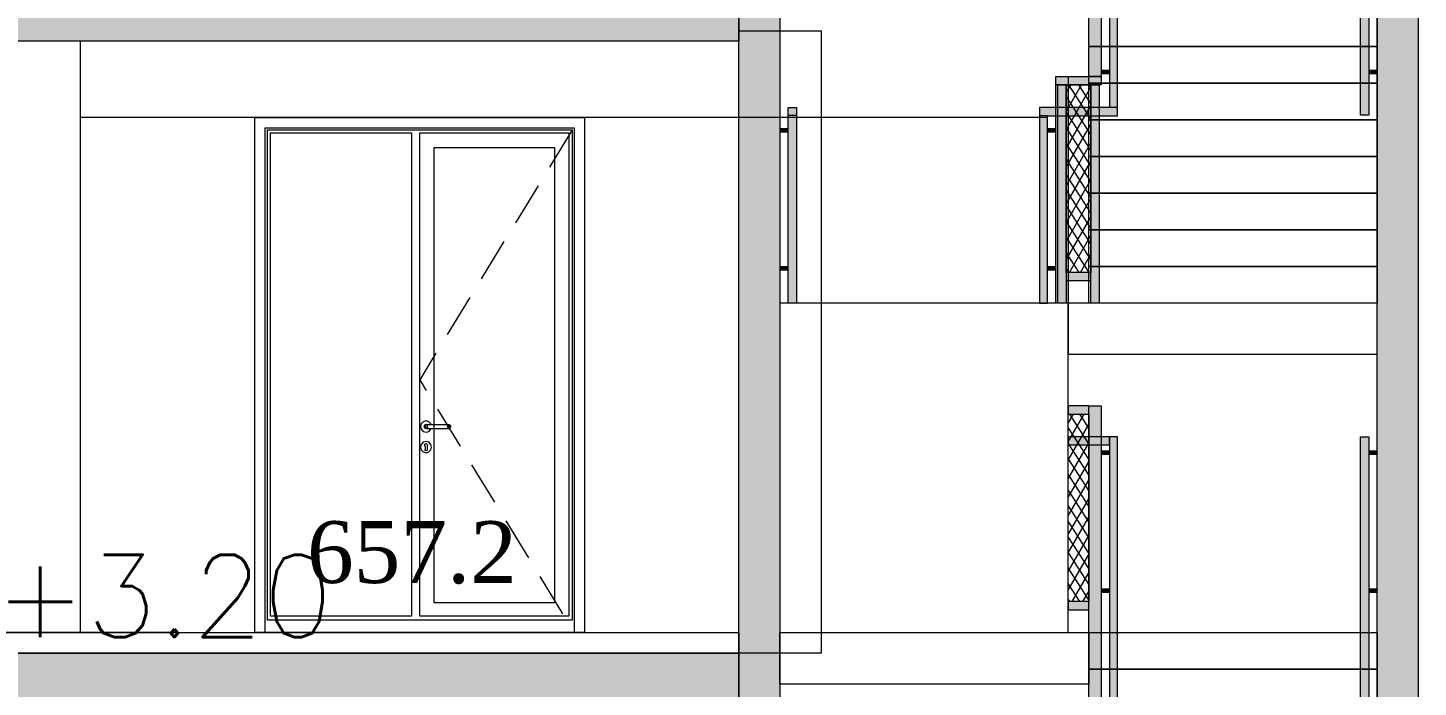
# Model space of a CAD drawing. Header units: millimetres. Extents: x 475616349 to 476941521, y 4620115302 to 4621446928.
# Drawn here: x 476739305 to 476746058, y 4620572805 to 4620576005 of the extents above; entities that cross this region are included whole.
import ezdxf

# ---------------------------------------------------------------- set-up
doc = ezdxf.new("R2010")
doc.units = ezdxf.units.MM
doc.header["$MEASUREMENT"] = 0
doc.linetypes.add('Hidden Line', pattern=[317.5, 211.666667, -105.833333])
for name, color, linetype, lineweight in [('0_Pen_No__1_Pen_No__250', 7, 'Continuous', 0), ('2D Drafting - General_Pen_No__250_Pen_No__7', 7, 'Continuous', 0), ('2D Drafting - General_Pen_No__7_Pen_No__253', 252, 'Continuous', 0), ('Dimensioning - General_Pen_No__142', 142, 'Continuous', 0), ('gegmebi_Pen_No__7_Pen_No__250', 7, 'Continuous', 0), ('New_0_Pen_No__42_Pen_No__250_Pen_No__250', 7, 'Continuous', 0), ('New_2D Drafting - General_Pen_No__1', 1, 'Continuous', 0), ('New_2D Drafting - General_Pen_No__250_Pen_No__154', 154, 'Continuous', 0), ('New_2D Drafting - General_Pen_No__250_Pen_No__7', 7, 'Continuous', 0), ('New_2D Drafting - General_Pen_No__4', 7, 'Continuous', 0), ('New_gegmebi_Pen_No__7_Pen_No__4', 7, 'Continuous', 0), ('New_New_piketebi_Pen_No__7_Pen_No__1', 1, 'Continuous', 0), ('New_Structural - Bearing_Pen_No__250', 7, 'Continuous', 0), ('New_Structural - Bearing_Pen_No__253', 252, 'Continuous', 0), ('zoma_Pen_No__1_Pen_No__142', 142, 'Continuous', 0)]:
    doc.layers.add(name, color=color, linetype=linetype, lineweight=lineweight)
doc.layers.add('Dimensioning - General', color=7, linetype='Continuous')
doc.layers.add('New_gegmebi_Pen_No__7_Pen_No__252', color=7, linetype='Continuous', lineweight=0, true_color=0x666666)
doc.styles.add('GENERATED_STYLE_2', font='arial.ttf')
doc.styles.add('GENERATED_STYLE_8', font='times.ttf')
doc.dimstyles.new('GENERATED_STYLE__5', dxfattribs={"dimtxt": 100, "dimasz": 68.640772, "dimexe": 0.18, "dimexo": 0.0625, "dimgap": 0.09, "dimtad": 1, "dimlfac": 0.001, "dimzin": 0, "dimdsep": 46, "dimtxsty": 'GENERATED_STYLE_2', "dimblk": 'ARROWHEAD_2', "dimblk1": 'ARROWHEAD_2', "dimblk2": 'ARROWHEAD_2', "dimcen": 0.09, "dimse1": 1, "dimse2": 1, "dimclrd": 142, "dimclre": 142, "dimclrt": 142, "dimadec": 0, "dimazin": 0, "dimtfac": 1, "dimtdec": 4, "dimtmove": 0, "dimatfit": 3, "dimfxl": 1, "dimtolj": 1, "dimtzin": 0, "dimarcsym": 0})
pattern_1 = [(60, (476577134.07, 4620325125.74), (-38.971143, 22.5), []), (122.833095, (476577134.07, 4620325125.74), (36.8060797, 18.75), [])]

# ---------------------------------------------------------------- blocks, each defined once
blk = doc.blocks.new('*D258', base_point=(476577134.1, 4620325125.7))
at = {"layer": 'Dimensioning - General_Pen_No__142', "color": 142, "linetype": 'Continuous', "lineweight": 0, "transparency": 16777216}
for p, q in [((476736398.7, 4620573097.5), (476736489, 4620573045.4)), ((476736443.8, 4620569870.5), (476736443.8, 4620573071.5)), ((476736398.7, 4620569896.5), (476736489, 4620569844.4)), ((476736443.8, 4620569826.3), (476736443.8, 4620569870.5))]:
    blk.add_line(p, q, dxfattribs=at)
at = {"layer": 'Dimensioning - General_Pen_No__142', "color": 142, "lineweight": 0, "transparency": 16777216, "insert": (476736423.8, 4620571337.9), "char_height": 100, "attachment_point": 7, "rotation": 90, "style": 'GENERATED_STYLE_2'}
blk.add_mtext('\\A1;{\\pql;\\fArial CYR|b0|i0|c204|p34;3.20}', dxfattribs=at)
blk = doc.blocks.new('ARROWHEAD_2')
at = {"color": 0, "linetype": 'Continuous', "lineweight": 0}
for p, q in [((0, 0), (-1, 0)), ((-0.378, -0.655), (0.378, 0.655))]:
    blk.add_line(p, q, dxfattribs=at)
blk = doc.blocks.new('*D259', base_point=(476577134.1, 4620325125.7))
at = {"layer": 'Dimensioning - General_Pen_No__142', "color": 142, "linetype": 'Continuous', "lineweight": 0, "transparency": 16777216}
for p, q in [((476736398.7, 4620579496.8), (476736489, 4620579444.7)), ((476736443.8, 4620573071.5), (476736443.8, 4620579470.7)), ((476736398.7, 4620573097.5), (476736489, 4620573045.4))]:
    blk.add_line(p, q, dxfattribs=at)
at = {"layer": 'Dimensioning - General_Pen_No__142', "color": 142, "lineweight": 0, "transparency": 16777216, "insert": (476736423.8, 4620576138.1), "char_height": 100, "attachment_point": 7, "rotation": 90, "style": 'GENERATED_STYLE_2'}
blk.add_mtext('\\A1;{\\pql;\\fArial CYR|b0|i0|c204|p34;6.40}', dxfattribs=at)

msp = doc.modelspace()

# ---------------------------------------------------------------- hatches: boundary and pattern name
at = {"layer": '2D Drafting - General_Pen_No__250_Pen_No__7', "linetype": 'Continuous', "lineweight": 0}
for points in [[(476735858.27, 4620576170.779), (476742758.27, 4620576170.779), (476742758.27, 4620575940.772), (476736158.27, 4620575940.772), (476736158.27, 4620575570.779), (476735858.17, 4620575570.779)], [(476735857.737, 4620569770.404), (476735857.737, 4620572370.956), (476735858.17, 4620572370.956), (476735858.27, 4620572969.956), (476742758.27, 4620572969.956), (476742758.27, 4620572740.432), (476736158.27, 4620572740.432), (476736158.27, 4620572370.956), (476736057.992, 4620572370.956), (476736057.992, 4620569770.404)]]:
    msp.add_hatch(color=7, dxfattribs=at).paths.add_polyline_path(points)
at = {"layer": 'New_2D Drafting - General_Pen_No__1', "linetype": 'Continuous', "lineweight": 0}
for points in [[(476744458.27, 4620575768.468), (476744458.27, 4620577370.469), (476744518.27, 4620577370.469), (476744518.27, 4620575768.469)], [(476744218.107, 4620575618.769), (476744218.107, 4620575580.769), (476744218.107, 4620574668.468), (476744257.77, 4620574668.468), (476744257.77, 4620575578.769), (476744598.27, 4620575578.769), (476744598.27, 4620577220.469), (476744558.27, 4620577220.469), (476744558.27, 4620575618.769)], [(476745818.27, 4620575580.739), (476745778.27, 4620575580.739), (476745778.27, 4620577220.439), (476745818.27, 4620577220.439)], [(476744297.77, 4620574668.468), (476744297.77, 4620575768.469), (476744357.77, 4620575768.469), (476744357.77, 4620574668.47)], [(476744297.77, 4620575728.481), (476744297.77, 4620575768.469), (476744518.27, 4620575768.469), (476744518.27, 4620575728.487)], [(476744558.27, 4620575797.593), (476744518.27, 4620575797.593), (476744518.27, 4620575782.98), (476744558.27, 4620575782.98)], [(476745858.27, 4620575798.563), (476745818.27, 4620575798.563), (476745818.27, 4620575783.95), (476745858.27, 4620575783.95)], [(476744348.27, 4620574668.469), (476744307.79, 4620574668.469), (476744307.79, 4620575728.483), (476744348.27, 4620575728.483)], [(476744508.77, 4620574668.469), (476744468.289, 4620574668.469), (476744468.289, 4620575728.483), (476744508.77, 4620575728.483)], [(476743038.27, 4620574668.441), (476742998.27, 4620574668.441), (476742998.27, 4620575618.441), (476743038.27, 4620575618.441)], [(476742998.27, 4620575515.866), (476742958.27, 4620575515.866), (476742958.27, 4620575501.252), (476742998.27, 4620575501.252)], [(476744297.77, 4620575515.895), (476744257.77, 4620575515.895), (476744257.77, 4620575501.281), (476744297.77, 4620575501.281)], [(476742998.27, 4620574845.602), (476742958.27, 4620574845.602), (476742958.27, 4620574830.988), (476742998.27, 4620574830.988)], [(476744297.77, 4620574845.63), (476744257.77, 4620574845.63), (476744257.77, 4620574831.017), (476744297.77, 4620574831.017)], [(476744468.281, 4620574818.469), (476744348.277, 4620574818.469), (476744348.277, 4620574778.856), (476744468.281, 4620574778.856)], [(476744458.27, 4620574170.469), (476744358.27, 4620574170.469), (476744358.27, 4620574130.856), (476744458.27, 4620574130.856)], [(476744458.27, 4620572568.468), (476744458.27, 4620574170.469), (476744518.27, 4620574170.469), (476744518.27, 4620572568.469)], [(476744218.107, 4620572418.769), (476744218.107, 4620572380.769), (476744218.107, 4620571468.468), (476744257.77, 4620571468.468), (476744257.77, 4620572378.769), (476744598.27, 4620572378.769), (476744598.27, 4620574020.469), (476744558.27, 4620574020.469), (476744558.27, 4620572418.769)], [(476744558.27, 4620574020.469), (476744358.277, 4620574020.469), (476744358.277, 4620573980.856), (476744558.27, 4620573980.856)], [(476745818.27, 4620572380.739), (476745778.27, 4620572380.739), (476745778.27, 4620574020.439), (476745818.27, 4620574020.439)], [(476744558.27, 4620573950.44), (476744518.27, 4620573950.44), (476744518.27, 4620573935.826), (476744558.27, 4620573935.826)], [(476745858.27, 4620573950.409), (476745818.27, 4620573950.409), (476745818.27, 4620573935.796), (476745858.27, 4620573935.796)], [(476744558.27, 4620573280.176), (476744518.27, 4620573280.176), (476744518.27, 4620573265.562), (476744558.27, 4620573265.562)], [(476745858.27, 4620573280.145), (476745818.27, 4620573280.145), (476745818.27, 4620573265.532), (476745858.27, 4620573265.532)], [(476744458.27, 4620573220.469), (476744358.27, 4620573220.469), (476744358.27, 4620573180.856), (476744458.27, 4620573180.856)]]:
    msp.add_hatch(color=1, dxfattribs=at).paths.add_polyline_path(points)
h = msp.add_hatch(dxfattribs=at)
h.set_pattern_fill('BATT_INSULATION', color=1, style=0, pattern_type=2)
h.set_pattern_definition(pattern_1)
h.paths.add_polyline_path([(476744348.27, 4620574818.469), (476744348.27, 4620575728.485), (476744468.289, 4620575728.483), (476744468.271, 4620574818.469)])
h = msp.add_hatch(dxfattribs=at)
h.set_pattern_fill('BATT_INSULATION', color=1, style=0, pattern_type=2)
h.set_pattern_definition(pattern_1)
h.paths.add_polyline_path([(476744358.27, 4620573220.469), (476744358.27, 4620574130.858), (476744458.27, 4620574130.856), (476744458.258, 4620573220.469)])
at = {"layer": 'New_2D Drafting - General_Pen_No__250_Pen_No__154', "linetype": 'Continuous', "lineweight": 0}
msp.add_hatch(color=154, dxfattribs=at).paths.add_polyline_path([(476745858.27, 4620566620.299), (476745858.27, 4620583519.676), (476746058.27, 4620583519.676), (476746058.27, 4620583339.709), (476746058.27, 4620566620.299)])
at = {"layer": 'New_2D Drafting - General_Pen_No__250_Pen_No__7', "linetype": 'Continuous', "lineweight": 0}
msp.add_hatch(color=7, dxfattribs=at).paths.add_polyline_path([(476742958.27, 4620567220.299), (476742758.27, 4620567220.299), (476742758.27, 4620582340.418), (476742958.27, 4620582340.418)])

# ---------------------------------------------------------------- linework, layer by layer
at = {"layer": '0_Pen_No__1_Pen_No__250', "color": 7, "linetype": 'Continuous', "lineweight": 0, "flags": 128}
msp.add_lwpolyline([(476740002.568, 4620573071.099), (476738402.568, 4620573070.709)], dxfattribs=at)
at = {"layer": '2D Drafting - General_Pen_No__250_Pen_No__7', "color": 7, "linetype": 'Continuous', "lineweight": 0, "flags": 128}
for points in [[(476735858.27, 4620576170.779), (476742758.27, 4620576170.779), (476742758.27, 4620575940.772), (476736158.27, 4620575940.772), (476736158.27, 4620575570.779), (476735858.17, 4620575570.779)], [(476735857.737, 4620569770.404), (476735857.737, 4620572370.956), (476735858.17, 4620572370.956), (476735858.27, 4620572969.956), (476742758.27, 4620572969.956), (476742758.27, 4620572740.432), (476736158.27, 4620572740.432), (476736158.27, 4620572370.956), (476736057.992, 4620572370.956), (476736057.992, 4620569770.404)]]:
    msp.add_lwpolyline(points, close=True, dxfattribs=at)
at = {"layer": '2D Drafting - General_Pen_No__7_Pen_No__253', "color": 252, "linetype": 'Continuous', "lineweight": 0, "flags": 128}
for points in [[(476742008.147, 4620573070.222), (476740408.147, 4620573070.222), (476740408.147, 4620575570.222), (476742008.147, 4620575570.222)], [(476742008.147, 4620575570.222), (476742008.147, 4620573070.222)]]:
    msp.add_lwpolyline(points, dxfattribs=at)
for points in [[(476740458.147, 4620575520.221), (476741958.147, 4620575520.221), (476741958.147, 4620573070.222), (476740458.147, 4620573070.223)], [(476740468.147, 4620575510.221), (476741948.147, 4620575510.221), (476741948.147, 4620573130.223), (476740468.147, 4620573130.223)], [(476740483.147, 4620575495.221), (476741168.147, 4620575495.221), (476741168.147, 4620573150.223), (476740483.147, 4620573150.223)], [(476741208.143, 4620575495.221), (476741933.147, 4620575495.221), (476741933.147, 4620573150.223), (476741208.147, 4620573150.223)], [(476741278.147, 4620575425.221), (476741863.147, 4620575425.221), (476741863.147, 4620573215.223), (476741278.147, 4620573215.223)]]:
    msp.add_lwpolyline(points, close=True, dxfattribs=at)
at = {"layer": '2D Drafting - General_Pen_No__7_Pen_No__253', "color": 252, "linetype": 'Hidden Line', "lineweight": 0, "flags": 128}
msp.add_lwpolyline([(476741948.147, 4620575510.221), (476741208.147, 4620574296.098), (476741957.371, 4620573071.506)], dxfattribs=at)
at = {"layer": 'gegmebi_Pen_No__7_Pen_No__250', "color": 7, "linetype": 'Continuous', "lineweight": 0, "flags": 128}
msp.add_lwpolyline([(476742758.27, 4620572969.956), (476736258.27, 4620572969.956), (476736258.27, 4620573070.469), (476742758.27, 4620573070.469)], close=True, dxfattribs=at)
at = {"layer": 'New_0_Pen_No__42_Pen_No__250_Pen_No__250', "color": 7, "linetype": 'Continuous', "lineweight": 0}
for p, q in [((476744598.27, 4620575618.769), (476744558.27, 4620575618.769)), ((476743038.27, 4620575579.469), (476742998.27, 4620575579.469)), ((476744257.77, 4620575578.769), (476744217.77, 4620575578.769))]:
    msp.add_line(p, q, dxfattribs=at)
at = {"layer": 'New_2D Drafting - General_Pen_No__250_Pen_No__7', "color": 7, "linetype": 'Continuous', "lineweight": 0, "flags": 128}
for points in [[(476745858.27, 4620566620.299), (476745858.27, 4620583519.676), (476746058.27, 4620583519.676), (476746058.27, 4620583339.709), (476746058.27, 4620566620.299)], [(476742958.27, 4620567220.299), (476742758.27, 4620567220.299), (476742758.27, 4620582340.418), (476742958.27, 4620582340.418)]]:
    msp.add_lwpolyline(points, close=True, dxfattribs=at)
at = {"layer": 'New_2D Drafting - General_Pen_No__4', "color": 7, "linetype": 'Continuous', "lineweight": 0, "flags": 128}
for points in [[(476744458.27, 4620575768.468), (476744458.27, 4620577370.469), (476744518.27, 4620577370.469), (476744518.27, 4620575768.469)], [(476744218.107, 4620575618.769), (476744218.107, 4620575580.769), (476744218.107, 4620574668.468), (476744257.77, 4620574668.468), (476744257.77, 4620575578.769), (476744598.27, 4620575578.769), (476744598.27, 4620577220.469), (476744558.27, 4620577220.469), (476744558.27, 4620575618.769)], [(476745818.27, 4620575580.739), (476745778.27, 4620575580.739), (476745778.27, 4620577220.439), (476745818.27, 4620577220.439)], [(476744297.77, 4620574668.468), (476744297.77, 4620575768.469), (476744357.77, 4620575768.469), (476744357.77, 4620574668.47)], [(476744297.77, 4620575728.481), (476744297.77, 4620575768.469), (476744518.27, 4620575768.469), (476744518.27, 4620575728.487)], [(476744558.27, 4620575797.593), (476744518.27, 4620575797.593), (476744518.27, 4620575782.98), (476744558.27, 4620575782.98)], [(476745858.27, 4620575798.563), (476745818.27, 4620575798.563), (476745818.27, 4620575783.95), (476745858.27, 4620575783.95)], [(476744348.27, 4620574668.469), (476744307.79, 4620574668.469), (476744307.79, 4620575728.483), (476744348.27, 4620575728.483)], [(476744348.27, 4620574818.469), (476744348.27, 4620575728.485), (476744468.289, 4620575728.483), (476744468.271, 4620574818.469)], [(476744508.77, 4620574668.469), (476744468.289, 4620574668.469), (476744468.289, 4620575728.483), (476744508.77, 4620575728.483)], [(476743038.27, 4620574668.441), (476742998.27, 4620574668.441), (476742998.27, 4620575618.441), (476743038.27, 4620575618.441)], [(476742998.27, 4620575515.866), (476742958.27, 4620575515.866), (476742958.27, 4620575501.252), (476742998.27, 4620575501.252)], [(476744297.77, 4620575515.895), (476744257.77, 4620575515.895), (476744257.77, 4620575501.281), (476744297.77, 4620575501.281)], [(476742998.27, 4620574845.602), (476742958.27, 4620574845.602), (476742958.27, 4620574830.988), (476742998.27, 4620574830.988)], [(476744297.77, 4620574845.63), (476744257.77, 4620574845.63), (476744257.77, 4620574831.017), (476744297.77, 4620574831.017)], [(476744468.281, 4620574818.469), (476744348.277, 4620574818.469), (476744348.277, 4620574778.856), (476744468.281, 4620574778.856)], [(476744458.27, 4620574170.469), (476744358.27, 4620574170.469), (476744358.27, 4620574130.856), (476744458.27, 4620574130.856)], [(476744358.27, 4620573220.469), (476744358.27, 4620574130.858), (476744458.27, 4620574130.856), (476744458.258, 4620573220.469)], [(476744458.27, 4620572568.468), (476744458.27, 4620574170.469), (476744518.27, 4620574170.469), (476744518.27, 4620572568.469)], [(476744218.107, 4620572418.769), (476744218.107, 4620572380.769), (476744218.107, 4620571468.468), (476744257.77, 4620571468.468), (476744257.77, 4620572378.769), (476744598.27, 4620572378.769), (476744598.27, 4620574020.469), (476744558.27, 4620574020.469), (476744558.27, 4620572418.769)], [(476744558.27, 4620574020.469), (476744358.277, 4620574020.469), (476744358.277, 4620573980.856), (476744558.27, 4620573980.856)], [(476745818.27, 4620572380.739), (476745778.27, 4620572380.739), (476745778.27, 4620574020.439), (476745818.27, 4620574020.439)], [(476744558.27, 4620573950.44), (476744518.27, 4620573950.44), (476744518.27, 4620573935.826), (476744558.27, 4620573935.826)], [(476745858.27, 4620573950.409), (476745818.27, 4620573950.409), (476745818.27, 4620573935.796), (476745858.27, 4620573935.796)], [(476744558.27, 4620573280.176), (476744518.27, 4620573280.176), (476744518.27, 4620573265.562), (476744558.27, 4620573265.562)], [(476745858.27, 4620573280.145), (476745818.27, 4620573280.145), (476745818.27, 4620573265.532), (476745858.27, 4620573265.532)], [(476744458.27, 4620573220.469), (476744358.27, 4620573220.469), (476744358.27, 4620573180.856), (476744458.27, 4620573180.856)]]:
    msp.add_lwpolyline(points, close=True, dxfattribs=at)
at = {"layer": 'New_gegmebi_Pen_No__7_Pen_No__252', "color": 251, "linetype": 'Continuous', "lineweight": 0, "true_color": 0x666666}
for p in [(476744257.769, 4620575569.695), (476742758.27, 4620575570.425)]:
    msp.add_line(p, (476739558.463, 4620575570.425), dxfattribs=at)
at = {"layer": 'New_gegmebi_Pen_No__7_Pen_No__4', "color": 7, "linetype": 'Continuous', "lineweight": 0}
for points in [[(476744458.27, 4620576092.439), (476745858.27, 4620576092.439), (476745858.27, 4620575914.439), (476744458.27, 4620575914.439)], [(476743158.27, 4620572969.956), (476742758.27, 4620572969.956), (476742758.27, 4620575990.772), (476743158.27, 4620575990.772)], [(476744458.27, 4620575914.439), (476745858.27, 4620575914.439), (476745858.27, 4620575736.439), (476744458.27, 4620575736.439)], [(476744458.27, 4620575736.439), (476745858.27, 4620575736.439), (476745858.27, 4620575558.44), (476744458.27, 4620575558.44)], [(476744458.27, 4620575558.44), (476745858.27, 4620575558.44), (476745858.27, 4620575380.44), (476744458.27, 4620575380.44)], [(476744458.27, 4620575380.44), (476745858.27, 4620575380.44), (476745858.27, 4620575202.44), (476744458.27, 4620575202.44)], [(476744458.27, 4620575202.44), (476745858.27, 4620575202.44), (476745858.27, 4620575024.441), (476744458.27, 4620575024.441)], [(476744458.27, 4620575024.441), (476745858.27, 4620575024.441), (476745858.27, 4620574846.441), (476744458.27, 4620574846.441)], [(476744458.27, 4620574846.441), (476745858.27, 4620574846.441), (476745858.27, 4620574668.441), (476744458.27, 4620574668.441)], [(476744358.27, 4620574668.441), (476742958.27, 4620574668.441), (476742958.27, 4620573070.439), (476744358.27, 4620573070.439)], [(476744358.27, 4620574420.902), (476745858.27, 4620574420.902), (476745858.27, 4620574668.441), (476744358.27, 4620574668.441)], [(476744458.27, 4620572819.902), (476742958.27, 4620572819.902), (476742958.27, 4620573070.439), (476744458.27, 4620573070.439)], [(476744458.27, 4620573070.439), (476745858.27, 4620573070.439), (476745858.27, 4620572892.439), (476744458.27, 4620572892.439)], [(476744458.27, 4620572892.439), (476745858.27, 4620572892.439), (476745858.27, 4620572714.439), (476744458.27, 4620572714.439)]]:
    msp.add_lwpolyline(points, close=True, dxfattribs=at)
at = {"layer": 'New_Structural - Bearing_Pen_No__250', "color": 7, "linetype": 'Continuous', "lineweight": 0}
msp.add_line((476739558.463, 4620575940.418), (476739558.463, 4620573070.469), dxfattribs=at)
at = {"layer": 'New_Structural - Bearing_Pen_No__253', "color": 252, "linetype": 'Continuous', "lineweight": 0}
for p, q in [((476741215.655, 4620574083.722), (476741212.038, 4620574070.222)), ((476741212.038, 4620574070.222), (476741215.655, 4620574056.722)), ((476741225.538, 4620574093.604), (476741215.655, 4620574083.722)), ((476741239.038, 4620574097.222), (476741225.538, 4620574093.604)), ((476741231.967, 4620574077.293), (476741229.038, 4620574070.222)), ((476741229.038, 4620574070.222), (476741231.967, 4620574063.151)), ((476741233.519, 4620574077.293), (476741230.76, 4620574070.222)), ((476741230.76, 4620574070.222), (476741233.519, 4620574063.151)), ((476741239.038, 4620574080.222), (476741231.967, 4620574077.293)), ((476741231.967, 4620574063.151), (476741239.038, 4620574060.222)), ((476741238.333, 4620574077.293), (476741236.222, 4620574070.222)), ((476741236.222, 4620574070.222), (476741238.333, 4620574063.151)), ((476741252.538, 4620574093.604), (476741239.038, 4620574097.222)), ((476741239.038, 4620574080.222), (476741240.18, 4620574080.222)), ((476741240.18, 4620574080.222), (476741243.431, 4620574080.222)), ((476741243.431, 4620574080.222), (476741248.298, 4620574080.222)), ((476741245.539, 4620574077.293), (476741244.396, 4620574070.222)), ((476741244.396, 4620574070.222), (476741245.539, 4620574063.151)), ((476741248.298, 4620574080.222), (476741254.038, 4620574080.222)), ((476741262.42, 4620574083.722), (476741252.538, 4620574093.604)), ((476741254.038, 4620574080.222), (476741334.038, 4620574080.222)), ((476741263.358, 4620574080.222), (476741262.42, 4620574083.722)), ((476741334.038, 4620574080.222), (476741339.778, 4620574080.222)), ((476741339.778, 4620574080.222), (476741344.644, 4620574080.222)), ((476741342.537, 4620574077.293), (476741343.68, 4620574070.222)), ((476741343.68, 4620574070.222), (476741342.537, 4620574063.151)), ((476741344.644, 4620574080.222), (476741347.896, 4620574080.222)), ((476741347.896, 4620574080.222), (476741349.038, 4620574080.222)), ((476741349.038, 4620574080.222), (476741356.109, 4620574077.293)), ((476741356.109, 4620574063.151), (476741349.038, 4620574060.222)), ((476741349.742, 4620574077.293), (476741351.854, 4620574070.222)), ((476741351.854, 4620574070.222), (476741349.742, 4620574063.151)), ((476741354.557, 4620574077.293), (476741357.316, 4620574070.222)), ((476741357.316, 4620574070.222), (476741354.557, 4620574063.151)), ((476741356.109, 4620574077.293), (476741359.038, 4620574070.222)), ((476741359.038, 4620574070.222), (476741356.109, 4620574063.151)), ((476741215.655, 4620574056.722), (476741225.538, 4620574046.839)), ((476741225.538, 4620574046.839), (476741239.038, 4620574043.222)), ((476741239.038, 4620573997.222), (476741225.538, 4620573993.604)), ((476741239.038, 4620574060.222), (476741240.18, 4620574060.222)), ((476741239.038, 4620574043.222), (476741252.538, 4620574046.839)), ((476741252.538, 4620573993.604), (476741239.038, 4620573997.222)), ((476741240.18, 4620574060.222), (476741243.431, 4620574060.222)), ((476741243.431, 4620574060.222), (476741248.298, 4620574060.222)), ((476741248.298, 4620574060.222), (476741254.038, 4620574060.222)), ((476741252.538, 4620574046.839), (476741262.42, 4620574056.722)), ((476741254.038, 4620574060.222), (476741334.038, 4620574060.222)), ((476741262.42, 4620574056.722), (476741263.358, 4620574060.222)), ((476741334.038, 4620574060.222), (476741339.778, 4620574060.222)), ((476741339.778, 4620574060.222), (476741344.644, 4620574060.222)), ((476741344.644, 4620574060.222), (476741347.896, 4620574060.222)), ((476741347.896, 4620574060.222), (476741349.038, 4620574060.222)), ((476741215.655, 4620573983.722), (476741212.038, 4620573970.222)), ((476741212.038, 4620573970.222), (476741215.655, 4620573956.722)), ((476741225.538, 4620573993.604), (476741215.655, 4620573983.722)), ((476741215.655, 4620573956.722), (476741225.538, 4620573946.839)), ((476741225.538, 4620573946.839), (476741239.038, 4620573943.222)), ((476741232.318, 4620573981.862), (476741231.57, 4620573979.914)), ((476741234.038, 4620573974.622), (476741231.57, 4620573979.914)), ((476741232.318, 4620573981.862), (476741233.663, 4620573985.366)), ((476741233.663, 4620573985.366), (476741239.038, 4620573987.647)), ((476741234.038, 4620573973.108), (476741234.038, 4620573974.622)), ((476741234.038, 4620573973.108), (476741234.038, 4620573970.222)), ((476741234.038, 4620573970.222), (476741234.038, 4620573967.335)), ((476741234.038, 4620573967.335), (476741234.038, 4620573961.561)), ((476741234.038, 4620573961.561), (476741234.038, 4620573957.722)), ((476741235.502, 4620573954.186), (476741234.038, 4620573957.722)), ((476741239.038, 4620573952.722), (476741235.502, 4620573954.186)), ((476741239.038, 4620573987.647), (476741244.413, 4620573985.366)), ((476741242.573, 4620573954.186), (476741239.038, 4620573952.722)), ((476741239.038, 4620573943.222), (476741252.538, 4620573946.839)), ((476741244.038, 4620573957.722), (476741242.573, 4620573954.186)), ((476741246.506, 4620573979.914), (476741244.038, 4620573974.622)), ((476741244.038, 4620573974.622), (476741244.038, 4620573973.108)), ((476741244.038, 4620573973.108), (476741244.038, 4620573970.222)), ((476741244.038, 4620573970.222), (476741244.038, 4620573967.335)), ((476741244.038, 4620573967.335), (476741244.038, 4620573961.561)), ((476741244.038, 4620573961.561), (476741244.038, 4620573957.722)), ((476741245.758, 4620573981.862), (476741244.413, 4620573985.366)), ((476741245.758, 4620573981.862), (476741246.506, 4620573979.914)), ((476741262.42, 4620573983.722), (476741252.538, 4620573993.604)), ((476741252.538, 4620573946.839), (476741262.42, 4620573956.722)), ((476741266.038, 4620573970.222), (476741262.42, 4620573983.722)), ((476741262.42, 4620573956.722), (476741266.038, 4620573970.222))]:
    msp.add_line(p, q, dxfattribs=at)

# ---------------------------------------------------------------- texts
at = {"layer": 'New_New_piketebi_Pen_No__7_Pen_No__1', "color": 1, "linetype": 'Continuous', "lineweight": 0, "insert": (476740661.147, 4620573457.747), "char_height": 300, "attachment_point": 4, "style": 'GENERATED_STYLE_8'}
msp.add_mtext('\\A1;{\\pql;\\fTimes New Roman|b0|i0|c0|p18;6\\fTimes New Roman|b0|i0|c0|p18;5\\fTimes New Roman|b0|i0|c0|p18;7.2}', dxfattribs=at)
at = {"layer": 'zoma_Pen_No__1_Pen_No__142', "color": 142, "linetype": 'Continuous', "lineweight": 0, "insert": (476739142.493, 4620573047.844), "char_height": 400, "attachment_point": 7, "rotation": 0.0139872}
msp.add_mtext('\\A1;{\\pql;\\Ftxt.shx;+\\Ftxt.shx;3\\Ftxt.shx;.20}', dxfattribs=at)

# ---------------------------------------------------------------- dimensions: what is measured, and where the dimension line sits
at = {"layer": 'Dimensioning - General', "color": 142, "linetype": 'Continuous', "lineweight": 0}
for base, p1, p2, picture, middle in [((476736443.819, 4620579470.735), (476743158.27, 4620573071.469), (476738658.565, 4620579470.735), '*D259', (476736373.819, 4620576267.956)), ((476736443.819, 4620573071.469), (476736258.27, 4620569870.469), (476743158.27, 4620573071.469), '*D258', (476736373.819, 4620571467.823))]:
    dim = msp.add_linear_dim(base=base, p1=p1, p2=p2, angle=90, dimstyle='GENERATED_STYLE__5', dxfattribs=at)
    dim.commit()
    dim.dimension.update_dxf_attribs({"geometry": picture, "text_midpoint": middle, "dimtype": 160, "text_rotation": 90})

doc.saveas('drawing.dxf')
